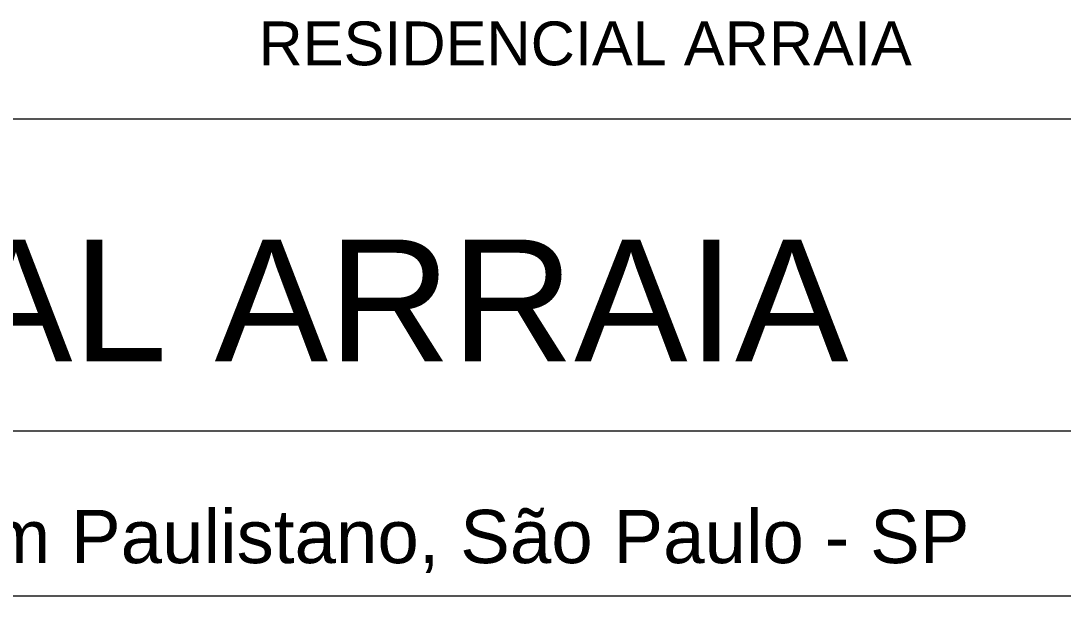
# Model space of a CAD drawing. Header units: inches. Extents: x 0 to 5940, y 0 to 4205.
# Drawn here: x 5309.3 to 5592.3, y 459.3 to 615.5 of the extents above; entities that cross this region are included whole.
import ezdxf

# ---------------------------------------------------------------- set-up
doc = ezdxf.new("R2010")
doc.units = ezdxf.units.IN
doc.header["$LTSCALE"] = 50
doc.header["$MEASUREMENT"] = 0
doc.styles.get("Standard").update_dxf_attribs({"font": 'arial.ttf'})
doc.styles.add('TEXTO2', font='arial.ttf', dxfattribs={"height": 0.35})

msp = doc.modelspace()

# ---------------------------------------------------------------- linework, layer by layer
at = {"lineweight": 0}
for p, q in [((5885, 588.788), (5028.2, 588.788)), ((5885, 504.126), (5028.2, 504.126)), ((5885, 459.279), (5028.2, 459.279)), ((5885, 459.279), (5028.2, 459.279))]:
    msp.add_line(p, q, dxfattribs=at)

# ---------------------------------------------------------------- texts
at = {"lineweight": 0, "style": 'TEXTO2'}
for s, height, p in [('RESIDENCIAL ARRAIA', 33.09466, (5040.789, 523.016)), ('Rua Jacarezinho, 154 - Jardim Paulistano, São Paulo - SP', 14.4756, (5041.959, 468.241))]:
    msp.add_text(s, height=height, dxfattribs=at).set_placement(p)
at = {"insert": (5351.497, 615.33), "char_height": 11.9, "attachment_point": 1}
msp.add_mtext_dynamic_manual_height_columns('\\pxqc;RESIDENCIAL ARRAIA', width=222.01214, gutter_width=22.842, heights=[0], dxfattribs=at)

doc.saveas('drawing.dxf')
